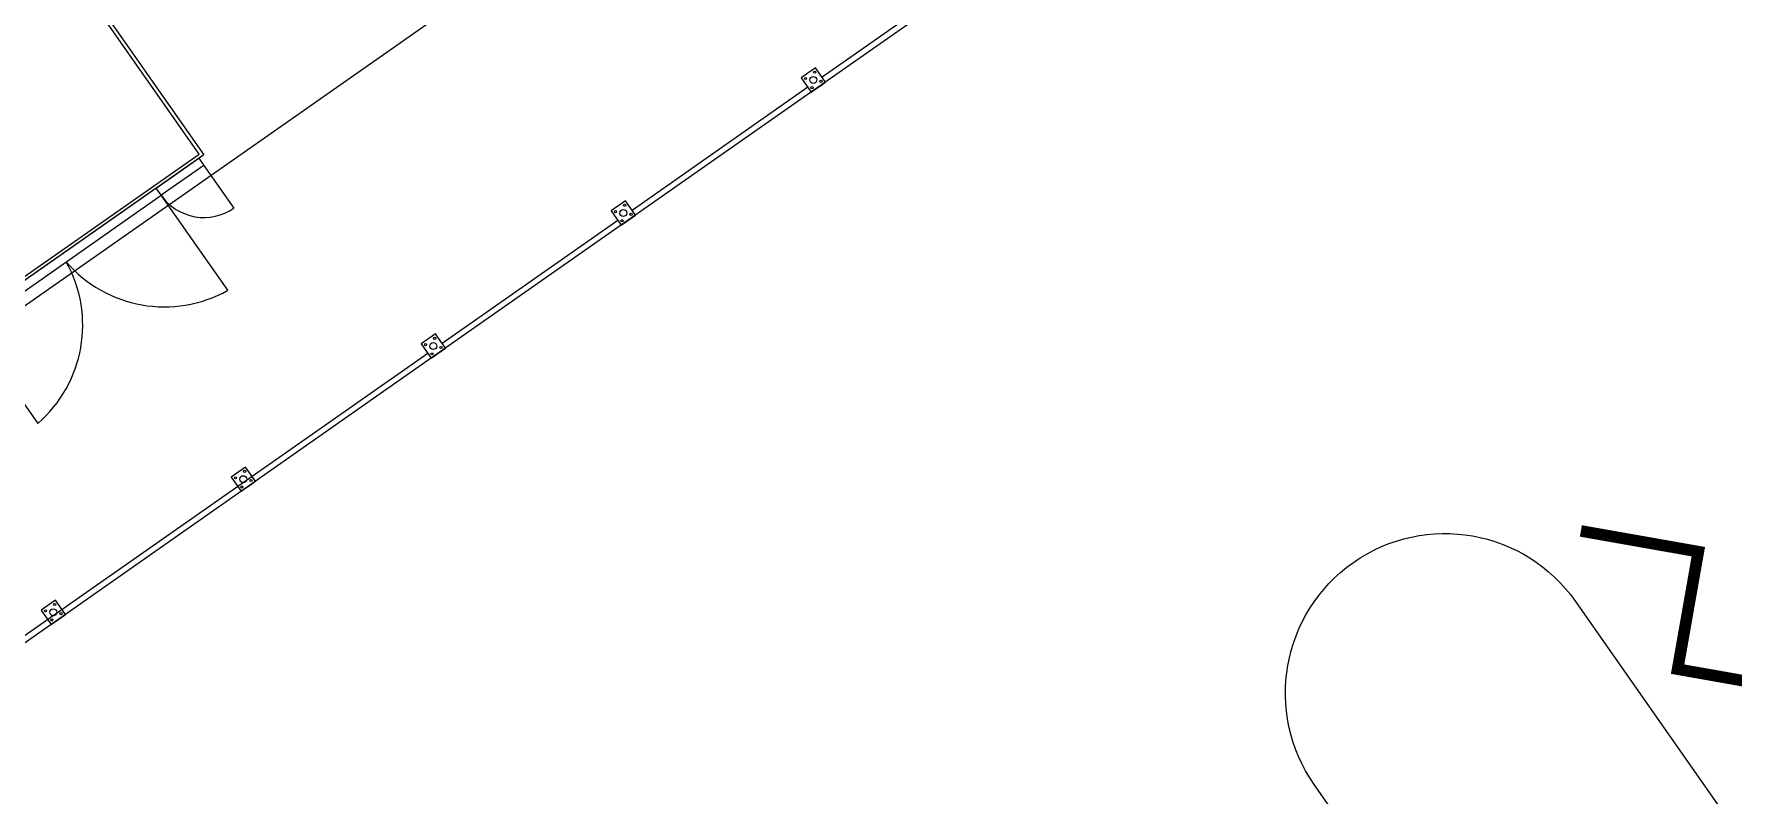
# Model space of a CAD drawing. Header units: millimetres. Extents: x 152904052 to 153933663, y 538271515 to 539240469.
# Drawn here: x 153351844 to 153366492, y 538939410 to 538945970 of the extents above; entities that cross this region are included whole.
import ezdxf

# ---------------------------------------------------------------- set-up
doc = ezdxf.new("R2010")
doc.units = ezdxf.units.MM
for name, color, linetype in [('FENC', 7, 'Continuous'), ('POWR', 5, 'Continuous'), ('SCHM', 9, 'Continuous')]:
    doc.layers.add(name, color=color, linetype=linetype)

msp = doc.modelspace()

# ---------------------------------------------------------------- linework, layer by layer
at = {"layer": 'FENC'}
for p, q in [((153360243.8, 538946659), (153358605.4, 538945511.9)), ((153360154.3, 538946657.4), (153358638.9, 538945596.3)), ((153358667.6, 538945555.4), (153358581.5, 538945678.2)), ((153358605.4, 538945511.9), (153356967.1, 538944364.7)), ((153358516, 538945510.3), (153357000.6, 538944449.2)), ((153358605.4, 538945511.9), (153358667.6, 538945555.4)), ((153357029.3, 538944408.2), (153356943.2, 538944531.1)), ((153356967.1, 538944364.7), (153355328.8, 538943217.5)), ((153356877.7, 538944363.1), (153355362.3, 538943302)), ((153356967.1, 538944364.7), (153357029.3, 538944408.2)), ((153355391, 538943261.1), (153355304.9, 538943383.9)), ((153355328.8, 538943217.5), (153331038.7, 538926209.4)), ((153355239.4, 538943216), (153331072.1, 538926293.9)), ((153355328.8, 538943217.5), (153355391, 538943261.1)), ((153353752.7, 538942113.9), (153353666.6, 538942236.8)), ((153353690.5, 538942070.4), (153353752.7, 538942113.9)), ((153352114.4, 538940966.8), (153352028.3, 538941089.6)), ((153352052.2, 538940923.2), (153352114.4, 538940966.8))]:
    msp.add_line(p, q, dxfattribs=at)
for points in [[(153358581.5, 538945678.2), (153358458.7, 538945592.2), (153358544.7, 538945469.3), (153358667.6, 538945555.4)], [(153356943.2, 538944531.1), (153356820.4, 538944445), (153356906.4, 538944322.2), (153357029.3, 538944408.2)], [(153355304.9, 538943383.9), (153355182.1, 538943297.9), (153355268.1, 538943175), (153355391, 538943261.1)], [(153353666.6, 538942236.8), (153353543.8, 538942150.7), (153353629.8, 538942027.9), (153353752.7, 538942113.9)], [(153352028.3, 538941089.6), (153351905.5, 538941003.6), (153351991.5, 538940880.7), (153352114.4, 538940966.8)]]:
    msp.add_lwpolyline(points, close=True, dxfattribs=at)
for centre, radius in [((153358574.9, 538945640.8), 9.49), ((153358496.1, 538945585.6), 9.49), ((153358563.1, 538945573.8), 30), ((153358563.1, 538945573.8), 30), ((153358551.3, 538945506.8), 9.49), ((153358630.1, 538945562), 9.49), ((153356936.6, 538944493.6), 9.49), ((153356857.8, 538944438.4), 9.49), ((153356924.8, 538944426.6), 30), ((153356924.8, 538944426.6), 30), ((153356913, 538944359.6), 9.49), ((153356991.8, 538944414.8), 9.49), ((153355219.5, 538943291.3), 9.49), ((153355286.5, 538943279.5), 30), ((153355286.5, 538943279.5), 30), ((153355298.3, 538943346.5), 9.49), ((153355274.7, 538943212.5), 9.49), ((153355353.5, 538943267.7), 9.49), ((153353581.2, 538942144.1), 9.49), ((153353648.2, 538942132.3), 30), ((153353648.2, 538942132.3), 30), ((153353660, 538942199.3), 9.49), ((153353715.2, 538942120.5), 9.49), ((153353636.4, 538942065.3), 9.49), ((153351942.9, 538940997), 9.49), ((153352009.9, 538940985.2), 30), ((153352009.9, 538940985.2), 30), ((153352021.7, 538941052.2), 9.49), ((153352076.9, 538940973.4), 9.49), ((153351998.1, 538940918.2), 9.49)]:
    msp.add_circle(centre, radius, dxfattribs=at)
at = {"layer": 'POWR', "color": 7}
msp.add_lwpolyline([(153330841.6, 538928976.8), (153328958.8, 538931665.8), (153359501.3, 538953081.9), (153361398.2, 538950372.8), (153330841.6, 538928976.8)], dxfattribs=at)
for points in [[(153350850.2, 538943206.8), (153349129.5, 538945664.2), (153351587, 538947385), (153353307.7, 538944927.5)], [(153349169.2, 538945657.2), (153350857.2, 538943246.5), (153353268, 538944934.5), (153351580, 538947345.3)], [(153353309.8, 538944837.4), (153352941.1, 538944579.3), (153352898.1, 538944640.7), (153353266.7, 538944898.8)], [(153351302.8, 538943432.1), (153352941.1, 538944579.3), (153352898.1, 538944640.7), (153351259.8, 538943493.6)]]:
    msp.add_lwpolyline(points, close=True, dxfattribs=at)
at = {"layer": 'POWR', "color": 7, "ltscale": 1000}
msp.add_lwpolyline([(153353309.8, 538944837.4), (153353567.9, 538944468.8)], dxfattribs=at)
at = {"layer": 'POWR', "color": 7}
msp.add_lwpolyline([(153351302.8, 538943432.1), (153351876.4, 538942613, 0.3562679), (153352122, 538944005.7, 0.3562679), (153353514.7, 538943760.1), (153352941.1, 538944579.3)], format="xyb", dxfattribs=at)
at = {"layer": 'POWR', "color": 7, "ltscale": 1000}
msp.add_arc((153353309.8, 538944837.4), 450, 214.99999, 305.00001, dxfattribs=at)
at = {"layer": 'SCHM', "ltscale": 0.005, "const_width": 100}
msp.add_lwpolyline([(153371107.7, 538933845.3), (153371198.4, 538934359.4), (153370185.6, 538934538), (153370364.2, 538935550.8), (153369351.4, 538935729.4), (153369530, 538936742.1), (153368517.2, 538936920.7), (153368695.8, 538937933.5), (153367683.1, 538938112.1), (153367861.6, 538939124.8), (153366848.9, 538939303.4), (153367027.4, 538940316.2), (153366014.7, 538940494.7), (153366193.3, 538941507.5), (153365180.5, 538941686.1)], dxfattribs=at)
at = {"layer": 'SCHM', "ltscale": 0.0008}
msp.add_lwpolyline([(153365018.9, 538936448.7), (153362882.3, 538939500, -1), (153365135, 538941077.4), (153370555.3, 538933336.4, -1), (153368302.6, 538931759), (153366166.1, 538934810.4)], format="xyb", dxfattribs=at)

doc.saveas('drawing.dxf')
